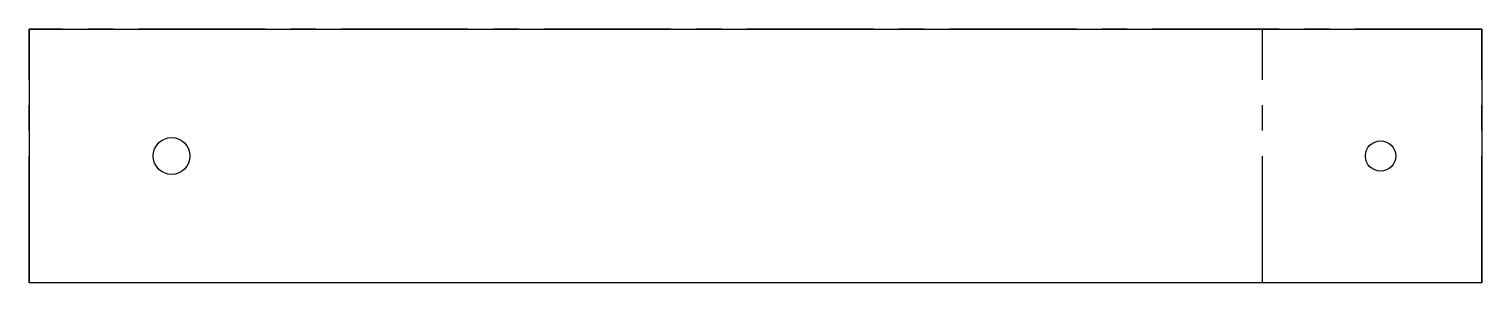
# Model space of a CAD drawing. Header units: millimetres. Extents: x 0 to 146, y -13 to 13.
import ezdxf

# ---------------------------------------------------------------- set-up
doc = ezdxf.new("R2010")
doc.units = ezdxf.units.MM
doc.linetypes.add('CENTERX2', pattern=[20.32, 12.7, -2.54, 2.54, -2.54])

msp = doc.modelspace()

# ---------------------------------------------------------------- linework, layer by layer
at = {"color": 7, "linetype": 'CENTERX2'}
for p, q in [((145.58, 12.7), (0, 12.7)), ((0, -12.7), (0, 12.7)), ((123.59, -12.7), (123.59, 12.7)), ((145.58, -12.7), (145.58, 12.7)), ((145.58, -12.7), (0, -12.7))]:
    msp.add_line(p, q, dxfattribs=at)
at = {"color": 7, "linetype": 'Continuous', "lineweight": 25}
for p, q in [((0, 12.7), (0, -12.7)), ((0, 12.7), (145.58, 12.7)), ((145.58, 12.7), (145.58, -12.7)), ((145.58, -12.7), (0, -12.7))]:
    msp.add_line(p, q, dxfattribs=at)
for centre, radius in [((14.28, 0), 1.84), ((135.42, 0), 1.52)]:
    msp.add_circle(centre, radius, dxfattribs=at)

doc.saveas('drawing.dxf')
